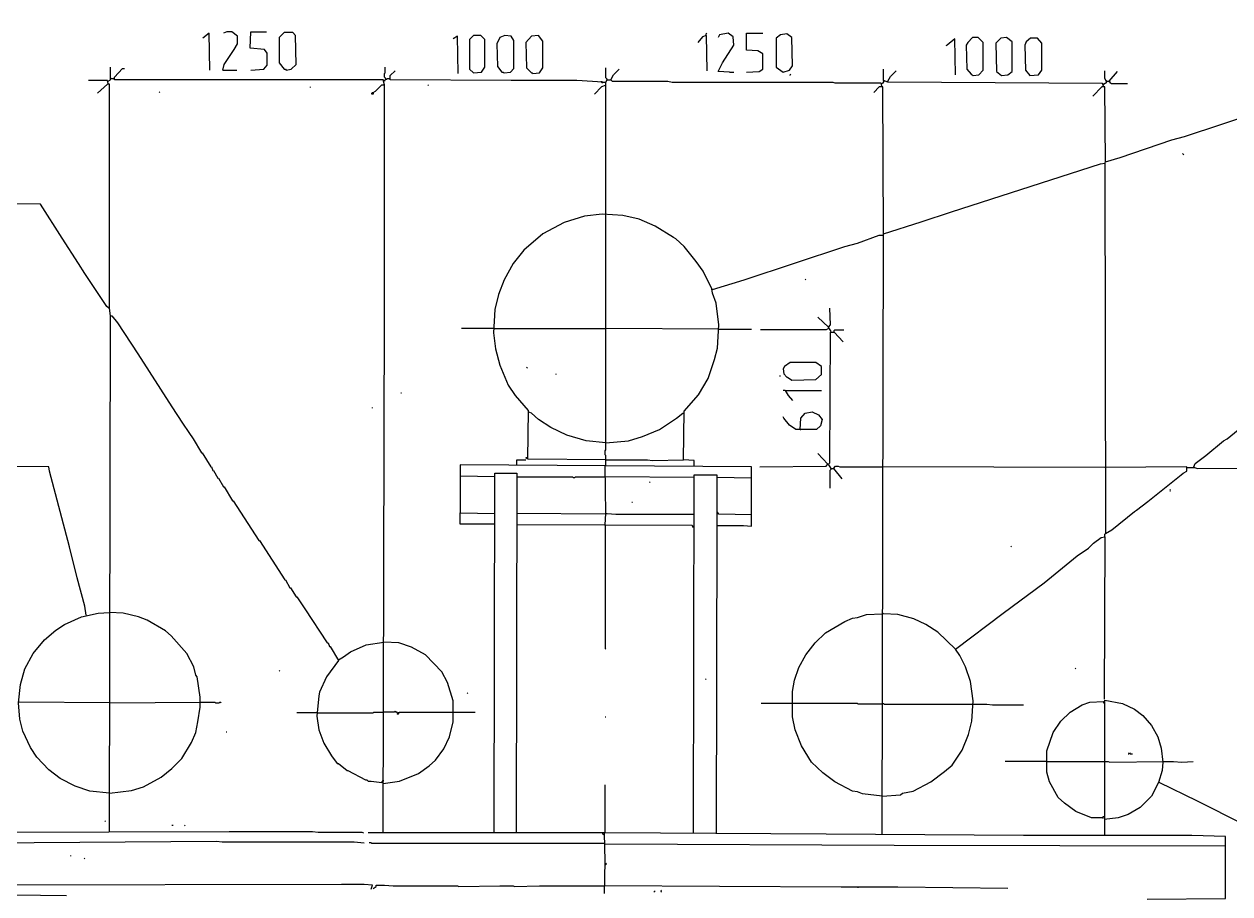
# Model space of a CAD drawing. Header units: inches. Extents: x -228863 to 215834, y 14270 to 189847.
# Drawn here: x 13320 to 18770, y 103332 to 107266 of the extents above; entities that cross this region are included whole.
import ezdxf

# ---------------------------------------------------------------- set-up
doc = ezdxf.new("R2010")
doc.units = ezdxf.units.IN
doc.header["$MEASUREMENT"] = 0
doc.layers.add('PFV', color=7, linetype='CONTINUOUS')

msp = doc.modelspace()

# ---------------------------------------------------------------- linework, layer by layer
at = {"layer": 'PFV', "color": 0}
for points in [[(18204.419, 106636.848, 0), (18207.616, 106643.236, 0), (18274.702, 106662.406, 0), (18507.912, 106742.269, 0), (18565.417, 106758.243, 0), (19066.976, 106924.366, 0), (19130.87, 106943.536, 0), (19405.611, 107032.985, 0), (19590.901, 107093.682, 0), (19942.313, 107096.879, 0), (19945.506, 107266.194, 0), (19990.234, 107266.194, 0), (20012.596, 107253.417, 0), (20012.596, 107157.576, 0), (19999.815, 107144.799, 0), (19942.313, 107144.799, 0)], [(14159.991, 107058.543, 0), (14156.795, 107224.662, 0), (14128.044, 107202.3, 0)], [(14217.492, 107058.543, 0), (14223.881, 107084.097, 0), (14268.609, 107151.188, 0), (14284.583, 107176.746, 0), (14284.583, 107211.885, 0), (14259.024, 107231.055, 0), (14236.662, 107231.055, 0), (14220.689, 107224.662, 0)], [(14345.28, 107058.543, 0), (14402.781, 107061.735, 0), (14418.755, 107080.905, 0), (14418.755, 107135.214, 0), (14405.978, 107151.188, 0), (14342.084, 107157.576, 0), (14345.28, 107231.055, 0), (14415.563, 107231.055, 0)], [(14505.011, 107058.543, 0), (14527.373, 107061.735, 0), (14549.74, 107084.097, 0), (14546.543, 107215.082, 0), (14533.766, 107227.859, 0), (14495.43, 107227.859, 0), (14473.064, 107205.497, 0), (14473.064, 107090.49, 0), (14495.43, 107061.735, 0), (14501.819, 107061.735, 0), (14505.011, 107058.543, 0)], [(15281.311, 107042.57, 0), (15278.119, 107211.885, 0), (15258.949, 107199.108, 0)], [(15351.594, 107045.762, 0), (15386.737, 107048.958, 0), (15402.711, 107071.32, 0), (15402.711, 107195.912, 0), (15383.541, 107215.082, 0), (15351.594, 107215.082, 0), (15332.428, 107195.912, 0), (15332.428, 107061.735, 0), (15351.594, 107045.762, 0)], [(15488.967, 107045.762, 0), (15517.717, 107048.958, 0), (15533.691, 107064.932, 0), (15533.691, 107192.715, 0), (15520.914, 107211.885, 0), (15492.159, 107215.082, 0), (15469.797, 107205.497, 0), (15457.02, 107176.746, 0), (15460.212, 107074.517, 0), (15479.382, 107048.958, 0), (15485.77, 107048.958, 0), (15488.967, 107045.762, 0)], [(15619.947, 107042.57, 0), (15648.698, 107045.762, 0), (15664.671, 107068.124, 0), (15664.671, 107189.523, 0), (15645.506, 107215.082, 0), (15613.558, 107211.885, 0), (15588, 107183.135, 0), (15591.196, 107068.124, 0), (15613.558, 107045.762, 0), (15616.751, 107045.762, 0), (15619.947, 107042.57, 0)], [(16402.636, 107215.082, 0), (16386.662, 107208.689, 0), (16364.3, 107183.135, 0)], [(16402.636, 107215.082, 0), (16402.636, 107221.47, 0), (16405.832, 107224.662, 0)], [(16402.636, 107215.082, 0), (16405.832, 107055.347, 0)], [(16508.062, 107048.958, 0), (16456.945, 107052.155, 0), (16476.115, 107090.49, 0), (16527.227, 107170.353, 0), (16524.035, 107208.689, 0), (16501.669, 107224.662, 0), (16463.333, 107218.274, 0), (16456.945, 107205.497, 0)], [(16584.733, 107048.958, 0), (16642.234, 107052.155, 0), (16658.208, 107061.735, 0), (16658.208, 107132.018, 0), (16635.845, 107144.799, 0), (16584.733, 107147.991, 0), (16584.733, 107224.662, 0), (16658.208, 107224.662, 0)], [(16750.852, 107048.958, 0), (16779.607, 107058.543, 0), (16792.384, 107077.709, 0), (16789.188, 107205.497, 0), (16766.826, 107221.47, 0), (16738.075, 107218.274, 0), (16718.905, 107202.3, 0), (16718.905, 107071.32, 0), (16750.852, 107048.958, 0)], [(17610.216, 107032.985, 0), (17635.775, 107036.181, 0), (17654.94, 107058.543, 0), (17654.94, 107183.135, 0), (17632.578, 107205.497, 0), (17607.02, 107205.497, 0), (17584.658, 107183.135, 0), (17578.269, 107170.353, 0), (17581.466, 107061.735, 0), (17600.631, 107039.373, 0), (17610.216, 107032.985, 0)], [(17738, 107032.985, 0), (17766.755, 107036.181, 0), (17785.921, 107052.155, 0), (17785.921, 107186.327, 0), (17760.362, 107205.497, 0), (17734.808, 107202.3, 0), (17712.446, 107179.938, 0), (17715.638, 107052.155, 0), (17738, 107032.985, 0)], [(17530.349, 107036.181, 0), (17527.152, 107199.108, 0), (17492.013, 107170.353, 0), (17485.625, 107167.161, 0)], [(17865.788, 107032.985, 0), (17904.124, 107036.181, 0), (17920.097, 107058.543, 0), (17920.097, 107179.938, 0), (17900.927, 107202.3, 0), (17868.985, 107202.3, 0), (17849.815, 107186.327, 0), (17843.426, 107170.353, 0), (17846.618, 107058.543, 0), (17865.788, 107032.985, 0)], [(13699.96, 107007.426, 0), (13709.545, 107013.815, 0), (13709.545, 107026.596, 0), (13709.545, 107071.32, 0)], [(14942.68, 103608.318, 0), (14949.068, 105975.554, 0), (14949.068, 106991.453, 0), (14942.68, 107013.815, 0), (13728.711, 107013.815, 0), (13728.711, 107026.596, 0), (13763.854, 107064.932, 0), (13773.435, 107064.932, 0)], [(14217.492, 107058.543, 0), (14281.386, 107058.543, 0)], [(14955.457, 107017.011, 0), (14955.457, 107020.208, 0), (14952.265, 107023.4, 0), (14949.068, 107026.596, 0), (14949.068, 107042.57, 0), (14952.265, 107045.762, 0), (14952.265, 107071.32, 0)], [(15936.216, 107004.234, 0), (15818.013, 107010.623, 0), (15520.914, 107010.623, 0), (14974.627, 107013.815, 0), (14974.627, 107032.985, 0), (14996.989, 107055.347, 0)], [(15955.386, 107013.815, 0), (15955.386, 107017.011, 0), (15952.19, 107020.208, 0), (15948.998, 107023.4, 0), (15948.998, 107068.124, 0)], [(15971.36, 107013.815, 0), (15984.137, 107036.181, 0), (16009.695, 107061.735, 0)], [(16508.062, 107048.958, 0), (16527.227, 107048.958, 0)], [(18198.031, 106985.064, 0), (18194.839, 106997.845, 0), (17223.664, 107004.234, 0), (17204.494, 107010.623, 0), (17204.494, 107061.735, 0)], [(17223.664, 107007.426, 0), (17236.442, 107029.788, 0), (17262, 107055.347, 0)], [(18198.031, 106994.649, 0), (18214.004, 107004.234, 0), (18204.419, 107020.208, 0), (18204.419, 107055.347, 0)], [(18223.589, 107007.426, 0), (18261.925, 107052.155, 0)], [(13699.96, 106997.845, 0), (13696.764, 107010.623, 0), (13610.508, 107010.623, 0)], [(13709.545, 105946.804, 0), (13706.349, 105981.943, 0), (13706.349, 106994.649, 0), (13696.764, 106994.649, 0), (13652.04, 106953.117, 0)], [(13699.96, 107007.426, 0), (13696.764, 107007.426, 0)], [(13699.96, 106997.845, 0), (13703.152, 106994.649, 0)], [(13712.737, 107020.208, 0), (13709.545, 107023.4, 0)], [(13712.737, 107020.208, 0), (13725.519, 107020.208, 0)], [(13725.519, 107020.208, 0), (13728.711, 107017.011, 0)], [(14897.956, 106956.313, 0), (14907.541, 106962.702, 0), (14936.291, 106991.453, 0), (14945.876, 106991.453, 0)], [(14945.876, 107010.623, 0), (14942.68, 107010.623, 0)], [(14945.876, 107010.623, 0), (14952.265, 107010.623, 0), (14952.265, 107013.815, 0), (14955.457, 107017.011, 0), (14958.653, 107017.011, 0), (14961.85, 107020.208, 0), (14971.43, 107020.208, 0)], [(14955.457, 107017.011, 0), (14952.265, 107020.208, 0)], [(14971.43, 107020.208, 0), (14974.627, 107017.011, 0)], [(15143.943, 106988.26, 0), (15147.139, 106991.453, 0)], [(15945.801, 106988.26, 0), (15929.828, 106981.872, 0), (15897.881, 106949.925, 0)], [(15936.216, 107004.234, 0), (15936.216, 107001.038, 0), (15933.024, 107001.038, 0), (15929.828, 107004.234, 0), (15929.828, 107007.426, 0)], [(15936.216, 107004.234, 0), (15945.801, 107004.234, 0)], [(15948.998, 106406.834, 0), (15948.998, 106988.26, 0), (15948.998, 107004.234, 0), (15955.386, 107013.815, 0), (15971.36, 107013.815, 0), (15977.748, 107007.426, 0), (16230.124, 107007.426, 0), (16249.294, 107004.234, 0), (16974.481, 107004.234, 0), (16984.062, 107001.038, 0), (17191.717, 107001.038, 0), (17194.909, 106985.064, 0)], [(15955.386, 107013.815, 0), (15952.19, 107017.011, 0)], [(15971.36, 107013.815, 0), (15971.36, 107010.623, 0)], [(16782.799, 107032.985, 0), (16782.799, 107036.181, 0), (16785.996, 107039.373, 0)], [(17194.909, 106997.845, 0), (17191.717, 106997.845, 0)], [(17194.909, 106997.845, 0), (17198.106, 106997.845, 0), (17201.298, 107001.038, 0), (17204.494, 107001.038, 0), (17204.494, 107004.234, 0), (17207.691, 107007.426, 0)], [(17194.909, 106985.064, 0), (17198.106, 106981.872, 0)], [(17207.691, 107007.426, 0), (17207.691, 107010.623, 0)], [(18198.031, 106994.649, 0), (18194.839, 106994.649, 0)], [(18198.031, 106985.064, 0), (18201.227, 106981.872, 0)], [(18214.004, 107007.426, 0), (18210.812, 107010.623, 0)], [(18214.004, 107007.426, 0), (18223.589, 107007.426, 0), (18226.781, 107004.234, 0), (18226.781, 107001.038, 0), (18229.978, 107001.038, 0), (18233.174, 106997.845, 0), (18306.649, 106997.845, 0)], [(18223.589, 107007.426, 0), (18223.589, 107004.234, 0)], [(13933.17, 106956.313, 0), (13929.974, 106959.506, 0)], [(14613.629, 106978.675, 0), (14613.629, 106981.872, 0)], [(14897.956, 106956.313, 0), (14897.956, 106949.925, 0), (14891.567, 106949.925, 0), (14891.567, 106953.117, 0), (14894.759, 106956.313, 0), (14897.956, 106956.313, 0)], [(17204.494, 106317.382, 0), (17201.298, 106981.872, 0), (17185.325, 106981.872, 0), (17159.77, 106956.313, 0)], [(18207.616, 106643.236, 0), (18204.419, 106981.872, 0), (18191.642, 106981.872, 0), (18150.11, 106940.34, 0)], [(18562.221, 106675.183, 0), (18559.029, 106678.38, 0), (18555.832, 106681.572, 0)], [(13703.152, 105981.943, 0), (13693.572, 105988.331, 0), (13594.534, 106138.481, 0), (13565.784, 106183.205, 0), (13492.309, 106298.216, 0), (13393.272, 106451.558, 0), (12332.649, 106454.751, 0), (11530.79, 106457.947, 0), (11524.402, 106486.698, 0), (11524.402, 106627.263, 0), (11581.903, 106627.263, 0), (11597.876, 106614.486, 0), (11594.684, 106515.453, 0), (11581.903, 106505.868, 0), (11527.594, 106505.868, 0)], [(17198.106, 103598.733, 0), (17204.494, 106317.382, 0), (17373.81, 106371.691, 0), (17511.183, 106416.415, 0), (17600.631, 106445.17, 0), (18185.254, 106633.651, 0), (18204.419, 106636.848, 0), (18207.616, 104962.848, 0), (18236.366, 104978.821, 0), (18338.596, 105061.885, 0), (18348.181, 105068.274, 0), (18399.294, 105106.609, 0), (18549.444, 105228.004, 0), (18559.029, 105234.393, 0), (18575.002, 105243.978, 0), (18575.002, 105263.148, 0), (18204.419, 105259.951, 0)], [(16348.327, 105266.34, 0), (16348.327, 105291.898, 0), (16300.406, 105295.095, 0), (16303.603, 105515.523, 0), (16367.497, 105589.002, 0), (16412.221, 105662.477, 0), (16440.971, 105748.733, 0), (16453.753, 105799.85, 0), (16460.141, 105905.272, 0), (16447.36, 106004.305, 0), (16431.386, 106049.033, 0), (16428.194, 106068.199, 0), (16389.859, 106148.066, 0), (16357.912, 106192.79, 0), (16303.603, 106259.876, 0), (16265.267, 106295.02, 0), (16255.682, 106301.408, 0), (16172.623, 106352.525, 0), (16099.143, 106384.468, 0), (16025.669, 106400.442, 0), (15933.024, 106406.834, 0), (15853.157, 106397.249, 0), (15760.512, 106368.494, 0), (15664.671, 106317.382, 0), (15578.415, 106243.907, 0), (15530.494, 106183.205, 0), (15488.967, 106109.731, 0), (15463.408, 106042.64, 0), (15447.435, 105975.554, 0), (15441.046, 105870.132, 0), (15450.631, 105796.653, 0), (15469.797, 105723.179, 0), (15508.132, 105633.726, 0), (15540.079, 105585.806, 0), (15597.585, 105518.72, 0), (15594.389, 105298.287, 0), (15588, 105304.675, 0), (15594.389, 105307.872, 0)], [(15945.801, 105269.536, 0), (15948.998, 105272.728, 0), (15948.998, 105314.26, 0), (15945.801, 105317.457, 0), (15945.801, 105336.623, 0), (15948.998, 105339.819, 0), (15948.998, 106406.834, 0)], [(16431.386, 106065.007, 0), (16575.148, 106109.731, 0), (17028.79, 106259.876, 0), (17086.291, 106275.85, 0), (17185.325, 106310.993, 0), (17201.298, 106310.993, 0)], [(16431.386, 106065.007, 0), (16428.194, 106065.007, 0)], [(16849.89, 106109.731, 0), (16853.082, 106112.923, 0)], [(18606.949, 105263.148, 0), (18613.338, 105279.121, 0), (18661.258, 105314.26, 0), (18741.121, 105381.347, 0), (18757.095, 105390.932, 0), (18913.634, 105518.72, 0), (18923.219, 105525.108, 0), (19051.002, 105627.338, 0), (19437.558, 105934.022, 0), (19581.316, 106045.837, 0), (19597.289, 106055.422, 0), (20367.201, 106055.422, 0), (20370.397, 106052.225, 0), (23430.874, 106055.422, 0)], [(16968.088, 105876.521, 0), (16955.311, 105895.687, 0), (16964.896, 105905.272, 0), (16961.7, 105981.943, 0)], [(13706.349, 103614.706, 0), (13709.545, 105946.804, 0), (13715.934, 105946.804, 0), (13741.492, 105914.857, 0), (13834.137, 105774.291, 0), (13987.479, 105534.693, 0), (14035.4, 105461.214, 0), (14064.15, 105419.687, 0), (14083.32, 105390.932, 0), (14121.656, 105327.038, 0), (14124.848, 105327.038, 0), (14163.183, 105263.148, 0), (14166.38, 105263.148, 0), (14172.768, 105247.174, 0), (14175.965, 105247.174, 0), (14195.13, 105212.031, 0), (14198.327, 105212.031, 0), (14220.689, 105173.695, 0), (14223.881, 105173.695, 0), (14262.221, 105109.801, 0), (14265.413, 105109.801, 0), (14380.419, 104930.901, 0), (14383.616, 104930.901, 0), (14498.623, 104752, 0), (14501.819, 104752, 0), (14520.985, 104716.861, 0), (14524.181, 104716.861, 0), (14549.74, 104675.329, 0), (14552.932, 104675.329, 0), (14588.075, 104621.02, 0), (14690.3, 104467.678, 0), (14693.497, 104467.678, 0), (14699.885, 104451.704, 0), (14703.082, 104451.704, 0), (14741.417, 104387.81, 0), (14687.108, 104314.336, 0), (14655.161, 104244.053, 0), (14651.965, 104228.079, 0), (14642.384, 104135.435, 0), (14651.965, 104074.737, 0), (14674.331, 104014.035, 0), (14709.47, 103956.534, 0), (14735.029, 103921.391, 0), (14741.417, 103921.391, 0), (14779.753, 103889.444, 0), (14782.949, 103889.444, 0), (14862.812, 103847.916, 0), (14869.201, 103847.916, 0), (14875.594, 103841.528, 0), (14888.371, 103841.528, 0), (14936.291, 103835.135, 0), (14942.68, 103844.72, 0)], [(16955.311, 105895.687, 0), (16907.391, 105940.415, 0)], [(16955.311, 105895.687, 0), (16952.115, 105898.883, 0)], [(15441.046, 105889.298, 0), (15297.285, 105889.298, 0)], [(15441.046, 105889.298, 0), (15948.998, 105889.298, 0)], [(16460.141, 105886.106, 0), (15948.998, 105889.298, 0)], [(16460.141, 105886.106, 0), (16607.095, 105886.106, 0)], [(16955.311, 105889.298, 0), (16945.726, 105882.909, 0), (16648.627, 105882.909, 0)], [(16968.088, 105256.759, 0), (16955.311, 105275.925, 0), (16961.7, 105282.313, 0), (16964.896, 105873.325, 0), (16980.87, 105873.325, 0), (17022.397, 105828.6, 0)], [(16968.088, 105876.521, 0), (16964.896, 105879.713, 0)], [(16980.87, 105876.521, 0), (16980.87, 105879.713, 0), (16984.062, 105882.909, 0), (17025.594, 105882.909, 0)], [(16789.188, 105656.088, 0), (16897.806, 105659.285, 0), (16923.364, 105681.647, 0), (16923.364, 105716.786, 0), (16897.806, 105735.956, 0), (16782.799, 105735.956, 0), (16757.245, 105716.786, 0), (16750.852, 105707.205, 0), (16754.049, 105684.839, 0), (16766.826, 105668.87, 0), (16770.022, 105668.87, 0), (16789.188, 105656.088, 0)], [(15594.389, 105710.397, 0), (15591.196, 105713.594, 0)], [(15725.369, 105681.647, 0), (15725.369, 105684.839, 0)], [(16734.879, 105675.258, 0), (16738.075, 105675.258, 0)], [(15022.547, 105598.587, 0), (15025.74, 105598.587, 0)], [(16760.437, 105608.168, 0), (16750.852, 105608.168, 0)], [(16760.437, 105608.168, 0), (16923.364, 105608.168, 0)], [(16760.437, 105608.168, 0), (16773.214, 105585.806, 0), (16792.384, 105563.444, 0)], [(14894.759, 105528.305, 0), (14894.759, 105531.497, 0)], [(15948.998, 105371.766, 0), (15859.545, 105381.347, 0), (15773.289, 105406.905, 0), (15699.815, 105442.049, 0), (15645.506, 105477.188, 0), (15613.558, 105505.938, 0), (15597.585, 105512.331, 0)], [(15948.998, 105371.766, 0), (16051.223, 105381.347, 0), (16115.117, 105400.517, 0), (16191.788, 105432.464, 0), (16268.459, 105483.576, 0), (16297.214, 105505.938, 0), (16300.406, 105505.938, 0)], [(16827.528, 105432.464, 0), (16830.72, 105483.576, 0), (16849.89, 105505.938, 0), (16881.837, 105512.331, 0), (16910.587, 105499.55, 0), (16926.561, 105477.188, 0), (16920.172, 105448.437, 0), (16901.002, 105432.464, 0), (16808.358, 105432.464, 0), (16779.607, 105451.629, 0), (16754.049, 105483.576, 0), (16750.852, 105489.969, 0)], [(13600.927, 104592.269, 0), (13594.534, 104633.801, 0), (13559.395, 104761.585, 0), (13524.252, 104902.15, 0), (13434.804, 105243.978, 0), (13431.607, 105263.148, 0), (11543.567, 105269.536, 0), (11546.764, 105442.049, 0), (11597.876, 105442.049, 0), (11617.046, 105426.075, 0), (11613.85, 105327.038, 0), (11597.876, 105317.457, 0), (11543.567, 105317.457, 0)], [(16827.528, 105432.464, 0), (16830.72, 105432.464, 0)], [(15948.998, 105295.095, 0), (15597.585, 105298.287, 0)], [(16645.43, 105263.148, 0), (16945.726, 105266.34, 0), (16952.115, 105275.925, 0), (16907.391, 105323.845, 0)], [(16450.556, 104997.991, 0), (16571.951, 104997.991, 0), (16607.095, 104994.795, 0), (16607.095, 105263.148, 0), (15290.896, 105272.728, 0), (15290.896, 105055.492, 0), (15447.435, 105052.3, 0)], [(15546.468, 105272.728, 0), (15546.468, 105295.095, 0), (15588, 105295.095, 0)], [(15948.998, 105052.3, 0), (15945.801, 105269.536, 0)], [(15948.998, 105295.095, 0), (16137.479, 105295.095, 0), (16159.841, 105291.898, 0), (16300.406, 105295.095, 0)], [(16968.088, 105256.759, 0), (16968.088, 105253.563, 0), (16964.896, 105250.366, 0), (16961.7, 105247.174, 0), (16961.7, 105167.307, 0)], [(16968.088, 105256.759, 0), (16964.896, 105259.951, 0)], [(16968.088, 105256.759, 0), (16977.673, 105256.759, 0), (17016.009, 105208.839, 0)], [(16977.673, 105256.759, 0), (16987.258, 105266.34, 0), (17000.035, 105266.34, 0), (17006.424, 105263.148, 0), (17201.298, 105263.148, 0)], [(16977.673, 105256.759, 0), (16977.673, 105253.563, 0)], [(18204.419, 105259.951, 0), (17201.298, 105263.148, 0)], [(18578.194, 105259.951, 0), (18610.141, 105259.951, 0), (18622.923, 105256.759, 0), (19594.097, 105259.951, 0), (19603.678, 105266.34, 0), (19616.459, 105250.366, 0), (19629.236, 105256.759, 0), (19667.572, 105259.951, 0)], [(18606.949, 105263.148, 0), (18606.949, 105259.951, 0)], [(15447.435, 105218.419, 0), (15290.896, 105221.616, 0)], [(15444.238, 103608.318, 0), (15447.435, 105234.393, 0), (15546.468, 105234.393, 0), (15543.276, 103608.318, 0)], [(15546.468, 105218.419, 0), (15798.848, 105218.419, 0), (15802.04, 105215.227, 0), (15808.433, 105215.227, 0), (15811.625, 105218.419, 0), (15945.801, 105218.419, 0)], [(16348.327, 105215.227, 0), (15945.801, 105218.419, 0)], [(16147.064, 105192.865, 0), (16150.26, 105196.057, 0)], [(16345.135, 103605.121, 0), (16348.327, 105228.004, 0), (16450.556, 105228.004, 0), (16450.556, 105023.55, 0), (16447.36, 103605.121, 0)], [(16607.095, 105212.031, 0), (16450.556, 105215.227, 0)], [(18498.331, 105160.918, 0), (18501.523, 105160.918, 0)], [(18498.331, 105154.53, 0), (18501.523, 105154.53, 0)], [(16067.196, 105103.413, 0), (16070.393, 105103.413, 0)], [(15447.435, 105004.38, 0), (15290.896, 105004.38, 0), (15290.896, 105055.492, 0)], [(15945.801, 105049.104, 0), (15546.468, 105052.3, 0)], [(15945.801, 105001.183, 0), (15948.998, 105052.3, 0), (15955.386, 105052.3, 0), (15993.722, 105049.104, 0), (16348.327, 105049.104, 0)], [(16607.095, 105045.912, 0), (16460.141, 105049.104, 0), (16453.753, 105058.689, 0)], [(16345.135, 104988.406, 0), (16338.742, 104997.991, 0), (15546.468, 105001.183, 0)], [(15945.801, 105001.183, 0), (15945.801, 104442.119, 0), (15948.998, 104438.927, 0)], [(16338.742, 104994.795, 0), (16345.135, 104994.795, 0)], [(17198.106, 103774.437, 0), (17281.166, 103780.826, 0), (17290.751, 103787.219, 0), (17338.671, 103796.799, 0), (17418.534, 103838.331, 0), (17479.236, 103886.252, 0), (17514.375, 103915.002, 0), (17559.099, 103982.093, 0), (17587.854, 104052.371, 0), (17603.828, 104113.073, 0), (17610.216, 104205.717, 0), (17597.435, 104291.974, 0), (17575.073, 104359.06, 0), (17549.519, 104410.172, 0), (17530.349, 104438.927, 0), (17744.393, 104601.854, 0), (17929.682, 104739.223, 0), (18079.828, 104860.618, 0), (18130.945, 104895.762, 0), (18153.307, 104918.124, 0), (18188.446, 104943.682, 0), (18204.419, 104946.874, 0), (18201.227, 104212.106, 0)], [(18204.419, 104946.874, 0), (18204.419, 104959.656, 0), (18207.616, 104962.848, 0)], [(17782.728, 104902.15, 0), (17779.532, 104905.347, 0)], [(13706.349, 103787.219, 0), (13616.901, 103796.799, 0), (13549.81, 103819.161, 0), (13482.724, 103854.305, 0), (13431.607, 103892.64, 0), (13377.298, 103950.146, 0), (13348.547, 103994.87, 0), (13313.408, 104068.344, 0), (13300.627, 104122.653, 0), (13294.238, 104196.132, 0), (13303.823, 104279.192, 0), (13322.989, 104349.475, 0), (13361.325, 104419.757, 0), (13412.442, 104480.455, 0), (13463.554, 104525.183, 0), (13501.89, 104550.737, 0), (13578.561, 104585.881, 0), (13655.236, 104601.854, 0), (13706.349, 104605.046, 0)], [(13706.349, 103787.219, 0), (13805.382, 103799.996, 0), (13859.691, 103815.969, 0), (13939.558, 103860.693, 0), (13987.479, 103899.029, 0), (14032.203, 103943.753, 0), (14076.927, 104017.232, 0), (14096.097, 104061.956, 0), (14105.682, 104109.876, 0), (14115.263, 104176.962, 0), (14115.263, 104221.691, 0), (14102.486, 104314.336, 0), (14096.097, 104320.724, 0), (14086.512, 104359.06, 0), (14054.565, 104419.757, 0), (13984.283, 104499.625, 0), (13958.728, 104521.987, 0), (13875.664, 104569.907, 0), (13837.329, 104585.881, 0), (13767.046, 104601.854, 0), (13706.349, 104605.046, 0)], [(17198.106, 103774.437, 0), (17108.653, 103784.022, 0), (17086.291, 103793.607, 0), (17063.929, 103796.799, 0), (16984.062, 103838.331, 0), (16929.753, 103879.863, 0), (16878.64, 103927.779, 0), (16833.916, 104001.258, 0), (16805.161, 104074.737, 0), (16792.384, 104132.238, 0), (16792.384, 104247.245, 0), (16801.969, 104298.362, 0), (16821.135, 104355.863, 0), (16853.082, 104413.369, 0), (16894.614, 104467.678, 0), (16942.534, 104512.402, 0), (17028.79, 104563.519, 0), (17063.929, 104579.492, 0), (17086.291, 104582.684, 0), (17127.823, 104595.466, 0), (17198.106, 104598.658, 0)], [(17530.349, 104438.927, 0), (17450.481, 104515.598, 0), (17396.172, 104550.737, 0), (17341.863, 104576.296, 0), (17268.389, 104595.466, 0), (17204.494, 104598.658, 0), (17201.298, 104601.854, 0)], [(14741.417, 104391.007, 0), (14763.779, 104403.784, 0), (14795.726, 104426.146, 0), (14866.009, 104458.093, 0), (14945.876, 104470.874, 0)], [(14942.68, 103831.943, 0), (15016.159, 103841.528, 0), (15102.411, 103876.667, 0), (15150.331, 103911.81, 0), (15179.086, 103937.364, 0), (15217.422, 103988.481, 0), (15242.976, 104042.79, 0), (15258.949, 104109.876, 0), (15258.949, 104205.717, 0), (15233.395, 104288.777, 0), (15207.837, 104336.698, 0), (15134.358, 104413.369, 0), (15070.468, 104448.512, 0), (15012.962, 104467.678, 0), (14945.876, 104470.874, 0)], [(14473.064, 104339.89, 0), (14476.26, 104343.086, 0)], [(18073.439, 104349.475, 0), (18070.247, 104352.671, 0)], [(16399.444, 104301.554, 0), (16402.636, 104304.751, 0)], [(15322.843, 104237.664, 0), (15326.04, 104240.857, 0)], [(18204.419, 103595.536, 0), (18204.419, 104208.909, 0), (18284.287, 104192.936, 0), (18338.596, 104167.382, 0), (18376.932, 104138.627, 0), (18415.267, 104093.903, 0), (18444.022, 104042.79, 0), (18459.991, 103991.673, 0), (18466.384, 103927.779, 0), (18463.188, 103889.444, 0), (18447.214, 103835.135, 0), (18415.267, 103774.437, 0), (18364.155, 103723.325, 0), (18309.845, 103691.377, 0), (18265.121, 103675.404, 0), (18201.227, 103669.015, 0)], [(18201.227, 104202.521, 0), (18204.419, 104205.717, 0)], [(13706.349, 104196.132, 0), (13297.435, 104199.329, 0)], [(13706.349, 104196.132, 0), (14118.459, 104199.329, 0)], [(14118.459, 104199.329, 0), (14182.353, 104199.329, 0), (14185.545, 104196.132, 0), (14201.519, 104196.132, 0), (14204.715, 104199.329, 0), (14207.912, 104199.329, 0), (14211.104, 104196.132, 0)], [(14642.384, 104151.408, 0), (14552.932, 104151.408, 0)], [(14642.384, 104151.408, 0), (14897.956, 104151.408, 0), (14901.148, 104154.6, 0), (14945.876, 104154.6, 0)], [(15006.574, 104151.408, 0), (15006.574, 104154.6, 0), (15000.185, 104154.6, 0), (14996.989, 104157.797, 0), (14993.792, 104154.6, 0), (14945.876, 104154.6, 0)], [(15006.574, 104151.408, 0), (15012.962, 104151.408, 0), (15016.159, 104154.6, 0), (15262.146, 104154.6, 0)], [(15006.574, 104151.408, 0), (15006.574, 104148.212, 0), (15009.766, 104145.02, 0), (15012.962, 104148.212, 0), (15012.962, 104151.408, 0)], [(15012.962, 104151.408, 0), (15012.962, 104154.6, 0)], [(15262.146, 104154.6, 0), (15357.987, 104154.6, 0)], [(16789.188, 104192.936, 0), (16651.819, 104192.936, 0)], [(17198.106, 104189.744, 0), (17089.488, 104189.744, 0), (17086.291, 104192.936, 0), (16789.188, 104192.936, 0)], [(17198.106, 104189.744, 0), (17201.298, 104192.936, 0), (17204.494, 104192.936, 0), (17207.691, 104189.744, 0), (17610.216, 104189.744, 0)], [(17610.216, 104189.744, 0), (17670.914, 104189.744, 0), (17696.472, 104186.547, 0), (17837.038, 104186.547, 0)], [(18194.839, 103675.404, 0), (18198.031, 103675.404, 0), (18143.722, 103675.404, 0), (18073.439, 103704.155, 0), (18022.327, 103742.49, 0), (17993.572, 103768.049, 0), (17955.236, 103838.331, 0), (17942.459, 103883.055, 0), (17942.459, 103978.896, 0), (17971.21, 104061.956, 0), (18006.353, 104113.073, 0), (18047.885, 104154.6, 0), (18102.194, 104186.547, 0), (18137.333, 104199.329, 0), (18198.031, 104202.521, 0), (18198.031, 104196.132, 0), (18201.227, 104196.132, 0)], [(15945.801, 104132.238, 0), (15948.998, 104132.238, 0)], [(14233.466, 104065.152, 0), (14236.662, 104065.152, 0)], [(18309.845, 103966.119, 0), (18313.038, 103966.119, 0), (18316.234, 103969.311, 0), (18319.43, 103966.119, 0), (18329.011, 103966.119, 0)], [(17939.263, 103930.976, 0), (17753.974, 103930.976, 0)], [(17939.263, 103930.976, 0), (18201.227, 103930.976, 0)], [(18201.227, 103930.976, 0), (18220.393, 103930.976, 0), (18226.781, 103927.779, 0), (18469.576, 103930.976, 0)], [(18469.576, 103930.976, 0), (18514.3, 103930.976, 0), (18552.64, 103927.779, 0), (18603.753, 103930.976, 0)], [(14942.68, 103844.72, 0), (14945.876, 103844.72, 0)], [(18396.102, 103308.018, 0), (18750.706, 103311.214, 0), (18750.706, 103592.344, 0), (18597.364, 103595.536, 0), (17837.038, 103595.536, 0), (16945.726, 103601.925, 0), (15945.801, 103608.318, 0), (15945.801, 103825.554, 0)], [(18913.634, 103595.536, 0), (18907.245, 103611.51, 0), (18830.574, 103646.653, 0), (18622.923, 103752.075, 0), (18450.411, 103835.135, 0)], [(13683.987, 103659.43, 0), (13687.183, 103662.627, 0)], [(18194.839, 103675.404, 0), (18194.839, 103678.6, 0), (18198.031, 103681.792, 0), (18201.227, 103681.792, 0)], [(13511.475, 103323.991, 0), (13156.87, 103327.188, 0), (13156.87, 103611.51, 0), (14246.247, 103614.706, 0), (14623.214, 103614.706, 0), (14648.773, 103611.51, 0), (14846.839, 103611.51, 0), (14853.232, 103608.318, 0)], [(13987.479, 103643.457, 0), (13993.868, 103643.457, 0)], [(14044.98, 103640.26, 0), (14048.177, 103643.457, 0)], [(15942.605, 103333.576, 0), (15945.801, 103480.53, 0), (15942.605, 103608.318, 0), (14875.594, 103608.318, 0)], [(15936.216, 103605.121, 0), (15936.216, 103608.318, 0)], [(13156.87, 103563.589, 0), (14188.742, 103569.982, 0), (14214.3, 103566.786, 0), (14811.7, 103566.786, 0), (14856.424, 103563.589, 0)], [(15945.801, 103557.201, 0), (15942.605, 103560.397, 0), (14891.567, 103560.397, 0), (14888.371, 103563.589, 0), (14878.786, 103563.589, 0)], [(15942.605, 103598.733, 0), (15939.413, 103598.733, 0), (15936.216, 103601.925, 0), (15936.216, 103605.121, 0)], [(18750.706, 103547.616, 0), (17252.415, 103550.812, 0), (15945.801, 103557.201, 0)], [(13530.645, 103502.892, 0), (13530.645, 103506.088, 0)], [(13594.534, 103490.115, 0), (13591.342, 103493.307, 0)], [(15945.801, 103464.556, 0), (15948.998, 103464.556, 0), (15952.19, 103467.753, 0), (15948.998, 103470.945, 0)], [(14888.371, 103352.742, 0), (14894.759, 103371.912, 0), (14856.424, 103375.108, 0), (14754.194, 103375.108, 0), (13156.87, 103371.912, 0)], [(14897.956, 103355.938, 0), (14910.733, 103365.523, 0), (14910.733, 103371.912, 0), (14949.068, 103371.912, 0), (14987.404, 103368.715, 0), (15278.119, 103368.715, 0), (15284.508, 103365.523, 0), (15469.797, 103368.715, 0), (15530.494, 103368.715, 0), (15536.887, 103365.523, 0), (15648.698, 103368.715, 0), (15942.605, 103368.715, 0)], [(17766.755, 103355.938, 0), (17268.389, 103362.327, 0), (17012.817, 103362.327, 0), (16463.333, 103365.523, 0), (15942.605, 103368.715, 0)], [(16166.234, 103339.965, 0), (16169.426, 103343.161, 0), (16172.623, 103346.353, 0)], [(16201.373, 103339.965, 0), (16198.177, 103343.161, 0), (16201.373, 103346.353, 0), (16198.177, 103349.55, 0)], [(16456.945, 103368.715, 0), (16456.945, 103365.523, 0)], [(17006.424, 103365.523, 0), (17006.424, 103362.327, 0)], [(17089.488, 103359.135, 0), (17089.488, 103362.327, 0)]]:
    msp.add_polyline3d(points, dxfattribs=at)

doc.saveas('drawing.dxf')
